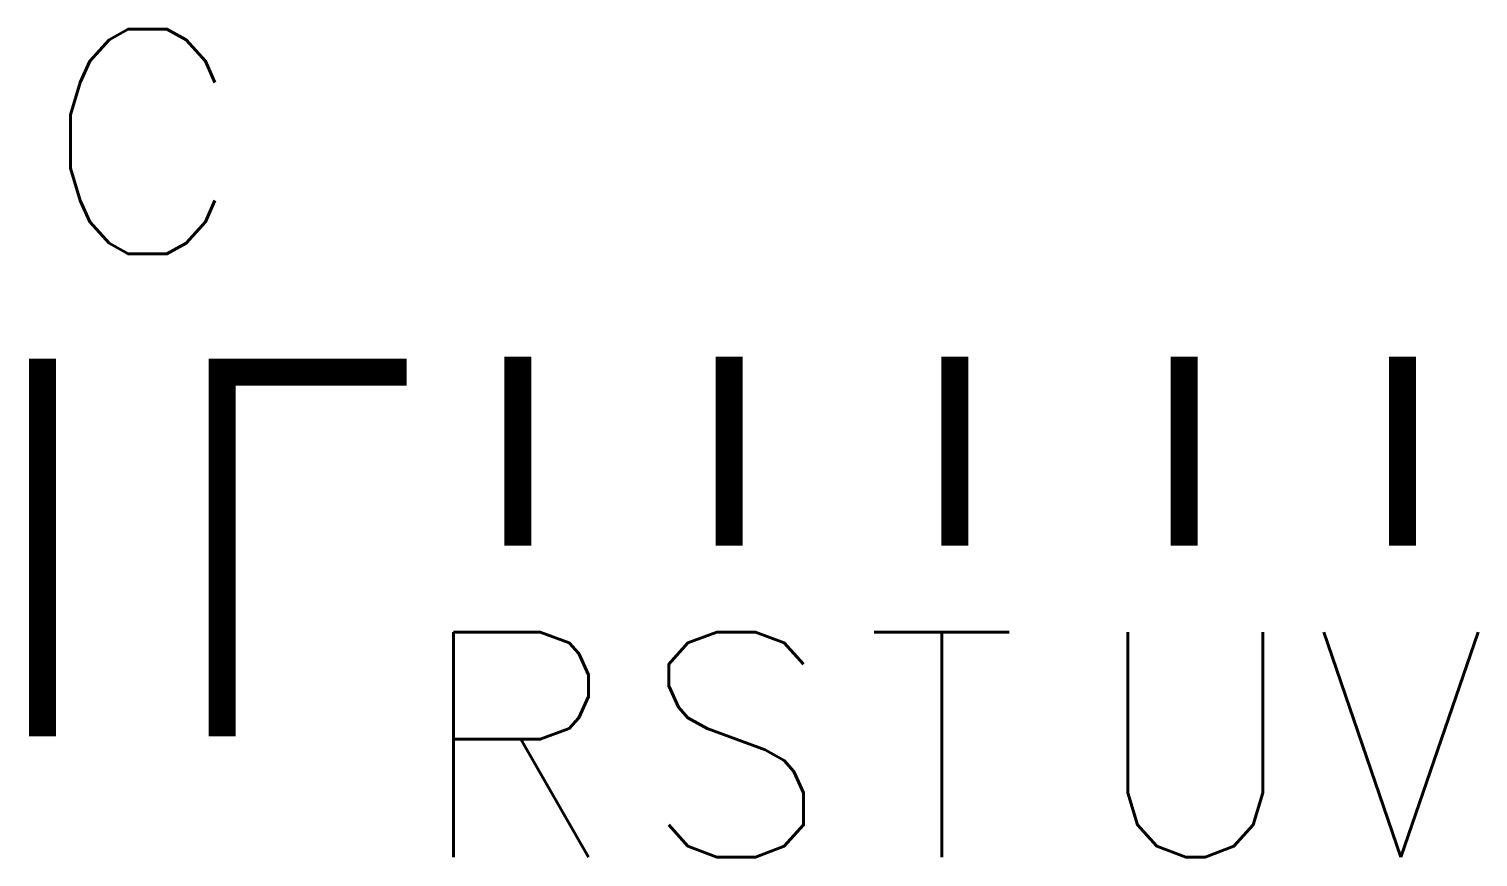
# Model space of a CAD drawing. Extents: x 0 to 0.645, y -0.138 to 0.231.
import ezdxf

# ---------------------------------------------------------------- set-up
doc = ezdxf.new("R2010")
doc.units = 0
doc.header["$LTSCALE"] = 250
doc.header["$MEASUREMENT"] = 0
doc.layers.add('CIRCUITOS', color=7, linetype='CONTINUOUS')
doc.styles.add('ROMANS', font='ROMANS', dxfattribs={"height": 2})

msp = doc.modelspace()

# ---------------------------------------------------------------- linework, layer by layer
at = {"layer": 'CIRCUITOS', "const_width": 0.012}
for points in [[(0.21742, 0.08483), (0.21742, 0.00083)], [(0.31152, 0.08483), (0.31152, 0.00083)], [(0.41189, 0.08483), (0.41189, 0.00083)], [(0.51382, 0.08483), (0.51382, 0.00083)], [(0.61105, 0.08483), (0.61105, 0.00083)], [(0.006, 0.084), (0.006, -0.084)], [(0.086, 0.084), (0.086, -0.084)], [(0.088, 0.078), (0.168, 0.078)]]:
    msp.add_lwpolyline(points, dxfattribs=at)

# ---------------------------------------------------------------- texts
at = {"layer": 'CIRCUITOS', "style": 'ROMANS'}
for tag, p in [('C', (0.0056, 0.13059)), ('R', (0.17172, -0.13761)), ('S', (0.27172, -0.13761)), ('T', (0.37172, -0.13761)), ('U', (0.47172, -0.13761)), ('V', (0.57172, -0.13761))]:
    msp.add_attdef(tag, p, '', height=0.1, dxfattribs=at)

doc.saveas('drawing.dxf')
